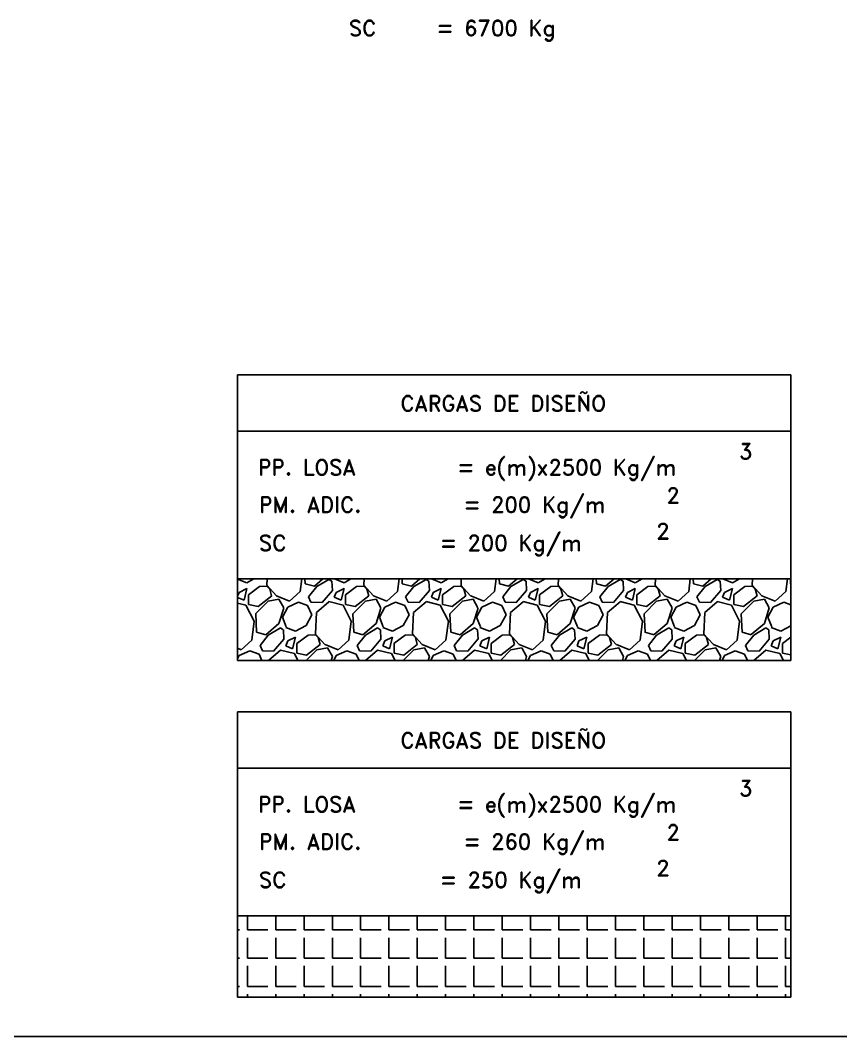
# Model space of a CAD drawing. Extents: x -2502 to 14741, y -2417 to 9756.
# Drawn here: x 8001 to 10390, y -2409 to 553 of the extents above; entities that cross this region are included whole.
import ezdxf
from ezdxf.enums import TextEntityAlignment as Align

# ---------------------------------------------------------------- set-up
doc = ezdxf.new("R2010")
doc.units = 0
doc.header["$LTSCALE"] = 60
doc.header["$MEASUREMENT"] = 0
doc.layers.add('HATCH CARGAS', color=1, linetype='CONTINUOUS')
doc.layers.add('RLA-FORMATO', color=7, linetype='CONTINUOUS')
doc.styles.add('ROMAND', font='romand', dxfattribs={"height": 31.5})

msp = doc.modelspace()

# ---------------------------------------------------------------- hatches: boundary and pattern name
at = {"layer": 'HATCH CARGAS'}
h = msp.add_hatch(dxfattribs=at)
h.set_pattern_fill('GRAVEL', color=256, scale=200, angle=45, style=0)
h.set_pattern_definition([(273.0128, (11735.228, 2310.662), (141.421356, -2404.163056), [26.907, -2663.8176]), (229.96974, (11736.642, 2283.7915), (1555.634919, 1838.477631), [46.1736, -4571.185]), (177.51045, (11706.944, 2248.436), (2969.84848, -141.421356), [32.5576, -3223.2065]), (312.2737, (11687.145, 2157.9265), (-2687.005769, 2969.848481), [42.0476, -4162.7116]), (337.83365, (11715.429, 2126.814), (-2404.163056, 989.949494), [41.231, -4081.8746]), (42.2737, (11753.613, 2111.257), (-2969.848481, -2687.005769), [42.0476, -4162.7116]), (82.69424, (11784.7256, 2139.542), (-424.264069, -3252.691193), [55.6058, -5504.9697]), (117.25533, (11791.797, 2194.696), (-2121.320344, 4101.219331), [52.4976, -5197.2643]), (166.42957, (11767.755, 2241.365), (-2969.848481, 707.106781), [42.19, -4176.8146]), (220.23636, (11726.743, 2251.265), (1697.056275, 1414.21356), [48.1664, -2360.1525]), (267.39744, (11689.973, 2220.152), (-141.421356, -3252.6911935), [62.2896, -6166.675]), (183.81407, (11828.566, 2296.52), (-1838.47763, -141.421356), [21.26, -2104.769]), (216.46923, (11807.353, 2295.105), (2121.320344, 1555.634919), [40.4474, -4004.3023]), (270, (11774.83, 2271.06), (141.4214, -141.4214), [28.284, -254.5585]), (248.1986, (11747.956, 2278.135), (424.26407, 989.9495), [15.2316, -1507.923]), (336.8014, (11742.3, 2263.992), (-565.68542, 282.8427), [21.5406, -1055.4924]), (75.96376, (11762.098, 2255.507), (141.42136, 707.10678), [34.986, -1131.2046]), (206.565, (11770.583, 2289.45), (424.2641, 141.42136), [25.298, -607.157]), (61.38954, (11660.275, 2181.968), (989.949494, 1838.47763), [35.44, -3508.569]), (115.34618, (11677.245, 2213.081), (989.949494, -2121.320344), [29.732, -2943.4815]), (338.1986, (11742.3, 2317.733), (-989.9495, 424.26407), [30.463, -1492.6916]), (28.61046, (11770.583, 2306.419), (-1838.47763, -989.949494), [35.44, -3508.569]), (24.44395, (11747.956, 2094.287), (-989.94949, -424.26407), [34.176, -1674.625]), (339.77514, (11779.069, 2108.429), (-2262.7417, 848.528137), [28.6356, -2834.9286]), (111.8014, (11885.135, 2177.725), (-424.26407, 989.9495), [30.463, -1492.6916]), (62.35402, (11873.821, 2206.01), (-1272.792206, -2404.163056), [33.526, -3319.0847]), (114.44395, (11815.838, 2108.43), (424.26407, -989.94949), [17.088, -1691.713]), (146.3099, (11876.65, 2169.24), (-707.10678, 424.26407), [10.198, -1009.606]), (210.9638, (11868.164, 2174.897), (565.68542, 282.8427), [41.231, -783.39]), (231.009, (11832.809, 2153.684), (1272.792206, 1555.634919), [38.21, -3782.7846]), (348.6901, (11774.826, 2242.78), (-424.2641, 141.42136), [28.8444, -692.266]), (38.15723, (11803.1104, 2237.1224), (2687.005769, 2121.320344), [50.359, -4985.5125]), (105.9454, (11842.708, 2268.235), (424.26407, -1555.63492), [20.591, -2038.535]), (135, (11837.05, 2288.03), (-282.843, 3e-14), [12, -188]), (165.25644, (11825.738, 2155.098), (1555.63492, -424.26407), [27.785, -2750.704]), (93.0128, (11798.868, 2162.169), (-141.421356, 2404.163056), [53.8144, -2636.9104]), (45, (11796.04, 2215.9), (3e-14, 282.843), [52, -148]), (10.30485, (11832.809, 2252.679), (2404.163056, 424.26407), [31.623, -3130.655]), (299.0546, (11863.922, 2258.336), (424.26407, -707.10678), [29.1204, -1426.9016]), (252.64598, (11878.064, 2232.88), (-1272.792206, -4101.219331), [47.413, -4693.895]), (220.42608, (11863.9216, 2187.625), (-1979.898987, -1697.056275), [50.16, -4965.8147])])
h.paths.add_polyline_path([(8633.5, -1075.3), (8633.5, -1312.5), (10244.8, -1312.5), (10244.8, -1075.3)])
h = msp.add_hatch(dxfattribs=at)
h.set_pattern_fill('ANGLE', color=256, scale=300, style=0)
h.set_pattern_definition([(0, (9404.41, 1036.65), (0, 82.5), [60, -22.5]), (90, (9404.41, 1036.65), (-82.5, 5e-15), [60, -22.5])])
h.paths.add_polyline_path([(8633.5, -2057.4), (8633.5, -2294.5), (10244.8, -2294.5), (10244.8, -2057.4)])

# ---------------------------------------------------------------- linework, layer by layer
at = {"layer": 'HATCH CARGAS', "color": 3}
for p, q in [((8633.5, -1312.5), (8633.5, -480.5)), ((8633.5, -480.5), (10244.8, -480.5)), ((10244.8, -480.5), (10244.8, -1312.5)), ((10244.8, -644.9), (8633.5, -644.9)), ((10244.8, -1075.3), (8633.5, -1075.3)), ((10244.8, -1312.5), (8633.5, -1312.5)), ((8633.5, -2294.5), (8633.5, -1462.5)), ((8633.5, -1462.5), (10244.8, -1462.5)), ((10244.8, -1462.5), (10244.8, -2294.5)), ((10244.8, -1626.9), (8633.5, -1626.9)), ((10244.8, -2057.4), (8633.5, -2057.4)), ((10244.8, -2294.5), (8633.5, -2294.5))]:
    msp.add_line(p, q, dxfattribs=at)
at = {"layer": 'RLA-FORMATO', "color": 6, "linetype": 'Continuous'}
for p, q in [((-2501.5, -2409.3), (14733.5, -2409.3)), ((14733.5, -2409.3), (-1046.5, -2409.3))]:
    msp.add_line(p, q, dxfattribs=at)

# ---------------------------------------------------------------- texts
at = {"layer": 'HATCH CARGAS', "color": 7, "style": 'ROMAND'}
for s, p in [('SC     = 6700 Kg', (8957.2, 507.3)), ('3', (10094.7, -726.4)), ('PP. LOSA        = e(m)x2500 Kg/m', (8693.3, -772.8)), ('PM. ADIC.        = 200 Kg/m', (8696.5, -881.6)), ('2', (9882.9, -854.8)), ('2', (9853.3, -959)), ('SC             = 200 Kg/m', (8695.6, -993.1)), ('3', (10094.7, -1708.4)), ('PP. LOSA        = e(m)x2500 Kg/m', (8693.3, -1754.8)), ('2', (9882.9, -1836.8)), ('PM. ADIC.        = 260 Kg/m', (8696.5, -1863.6)), ('2', (9853.3, -1941)), ('SC             = 250 Kg/m', (8695.6, -1975.1))]:
    msp.add_text(s, height=45.5, dxfattribs=at).set_placement(p)
for p in [(9407.5, -586.4), (9407.5, -1568.4)]:
    msp.add_text('CARGAS DE DISEÑO', height=45.5, dxfattribs=at).set_placement(p, align=Align.CENTER)

doc.saveas('drawing.dxf')
